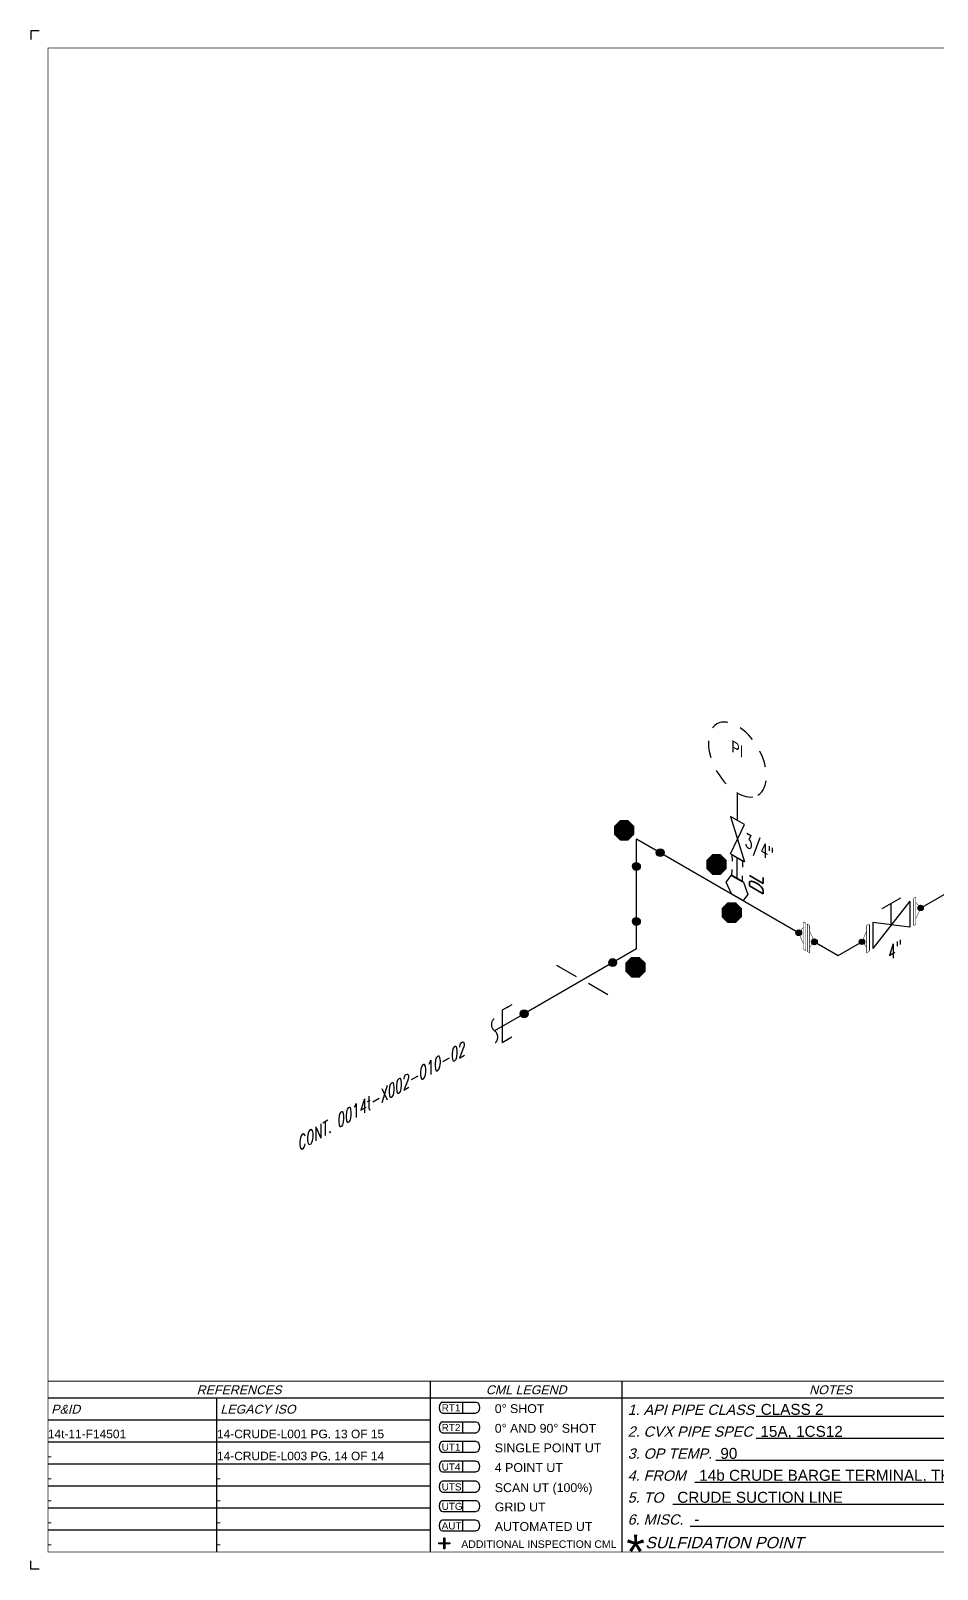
# Model space of a CAD drawing. Header units: inches. Extents: x 0.1 to 17.4, y 0.1 to 11.4.
# Drawn here: x 0.12 to 6.76, y 0.12 to 11.37 of the extents above; entities that cross this region are included whole.
import ezdxf
from ezdxf.enums import TextEntityAlignment as Align

# ---------------------------------------------------------------- set-up
doc = ezdxf.new("R2010")
doc.units = ezdxf.units.IN
doc.header["$MEASUREMENT"] = 0
doc.linetypes.add('HIDDEN2', pattern=[0.1875, 0.125, -0.0625])
for name, color, linetype in [('3', 1, 'Continuous'), ('BORDER', 3, 'Continuous'), ('BORDERTEXT', 7, 'Continuous'), ('COMP', 1, 'Continuous'), ('Continuation', 7, 'Continuous'), ('DL', 20, 'Continuous'), ('FITTINGS', 4, 'Continuous'), ('PART_PCML', 7, 'Continuous'), ('PIPE-ANNO', 150, 'HIDDEN2'), ('TEXT', 7, 'Continuous'), ('UNAS.PIPE', 251, 'Continuous'), ('WELD POINTS', 41, 'Continuous'), ('Welds', 7, 'Continuous')]:
    doc.layers.add(name, color=color, linetype=linetype)
doc.layers.add('PIPE', color=7, linetype='Continuous', lineweight=30)
doc.styles.add('FEASStandard', font='arial.ttf')
doc.styles.add('ISO30', font='simplex.shx', dxfattribs={"width": 0.85, "oblique": 30, "height": 0.075})
doc.styles.add('PART_Standard', font='romans', dxfattribs={"width": 0.8, "height": 0.09})
doc.styles.add('Richmond', font='arial.ttf')
doc.styles.add('SIMPLEX', font='ROMANS')
doc.styles.get("Standard").update_dxf_attribs({"font": 'arial.ttf'})
doc.dimstyles.new('Richmond', dxfattribs={"dimtxt": 0.18, "dimasz": 0.18, "dimexe": 0.18, "dimexo": 0.0625, "dimgap": 0.09, "dimtad": 0, "dimtih": 1, "dimtoh": 1, "dimdec": 4, "dimzin": 0, "dimdsep": 46, "dimtxsty": 'Richmond', "dimcen": 0.09, "dimadec": 0, "dimazin": 0, "dimtfac": 1, "dimtdec": 4, "dimtofl": 0, "dimtmove": 0, "dimatfit": 3, "dimfxl": 1, "dimtolj": 1, "dimtzin": 0, "dimarcsym": 0})

# ---------------------------------------------------------------- blocks, each defined once
blk = doc.blocks.new('Border')
h = blk.add_hatch(color=256)
h.dxf.hatch_style = 1
h.paths.add_polyline_path([(3.147, 0.317), (3.11, 0.317), (3.11, 0.31), (3.147, 0.31), (3.147, 0.273), (3.154, 0.273), (3.154, 0.31), (3.191, 0.31), (3.191, 0.317), (3.154, 0.317), (3.154, 0.354), (3.147, 0.354)])
blk.add_line((5.432, 1.244), (7.435, 1.244))
for points in [[(5.43, 1.083), (7.435, 1.083)], [(5.136, 0.922), (7.435, 0.922)], [(4.982, 0.762), (7.435, 0.762)], [(4.822, 0.601), (7.435, 0.601)], [(3.147, 0.317), (3.147, 0.354), (3.154, 0.354), (3.154, 0.317)], [(4.947, 0.44), (7.435, 0.44)], [(3.147, 0.31), (3.11, 0.31), (3.11, 0.317), (3.147, 0.317)], [(3.154, 0.31), (3.154, 0.273), (3.147, 0.273), (3.147, 0.31)], [(3.154, 0.317), (3.191, 0.317), (3.191, 0.31), (3.154, 0.31)]]:
    blk.add_lwpolyline(points)
at = {"layer": 'BORDER'}
for p, q in [((7.5, 1.375), (0.25, 1.375)), ((1.487, 0.25), (1.487, 1.375)), ((1.487, 1.214), (0.25, 1.214)), ((3.048, 1.214), (1.487, 1.214)), ((1.487, 1.054), (0.25, 1.054)), ((3.048, 1.054), (1.487, 1.054)), ((1.487, 0.893), (0.25, 0.893)), ((3.048, 0.893), (1.487, 0.893)), ((1.487, 0.732), (0.25, 0.732)), ((3.048, 0.732), (1.487, 0.732)), ((1.487, 0.571), (0.25, 0.571)), ((3.048, 0.571), (1.487, 0.571)), ((1.487, 0.411), (0.25, 0.411)), ((3.048, 0.411), (1.487, 0.411))]:
    blk.add_line(p, q, dxfattribs=at)
at = {"layer": 'BORDER', "const_width": 0.005}
blk.add_lwpolyline([(0.25, 0.25), (17.25, 0.25), (17.25, 11.25), (0.25, 11.25)], close=True, dxfattribs=at)
at = {"layer": 'BORDER', "const_width": 0.00833}
for points in [[(17.25, 1.5), (0.25, 1.5)], [(3.048, 0.25), (3.048, 1.5)], [(4.45, 0.25), (4.45, 1.5)]]:
    blk.add_lwpolyline(points, dxfattribs=at)
at = {"layer": 'BORDERTEXT', "color": 7, "linetype": 'Continuous'}
for p, q in [((3.137, 1.346), (3.383, 1.346)), ((3.137, 1.267), (3.383, 1.267)), ((3.137, 1.202), (3.383, 1.202)), ((3.137, 1.123), (3.383, 1.123))]:
    blk.add_line(p, q, dxfattribs=at)
at = {"layer": 'BORDERTEXT'}
for p, q in [((3.283, 1.346), (3.283, 1.267)), ((3.283, 1.202), (3.283, 1.123)), ((3.283, 1.059), (3.283, 0.98)), ((3.283, 1.059), (3.283, 0.98)), ((3.283, 0.915), (3.283, 0.836)), ((3.283, 0.915), (3.283, 0.836)), ((3.283, 0.768), (3.283, 0.689)), ((3.283, 0.768), (3.283, 0.689)), ((3.283, 0.626), (3.283, 0.548)), ((3.283, 0.626), (3.283, 0.548)), ((3.283, 0.483), (3.283, 0.405)), ((3.283, 0.483), (3.283, 0.405))]:
    blk.add_line(p, q, dxfattribs=at)
at = {"layer": 'BORDERTEXT', "color": 7}
for p, q in [((3.383, 1.059), (3.137, 1.059)), ((3.137, 0.98), (3.383, 0.98)), ((3.383, 0.915), (3.137, 0.915)), ((3.137, 0.836), (3.383, 0.836)), ((3.383, 0.768), (3.137, 0.768)), ((3.137, 0.689), (3.383, 0.689)), ((3.383, 0.626), (3.137, 0.626)), ((3.137, 0.548), (3.383, 0.548)), ((3.383, 0.483), (3.137, 0.483)), ((3.137, 0.405), (3.383, 0.405))]:
    blk.add_line(p, q, dxfattribs=at)
at = {"layer": 'BORDERTEXT'}
for centre in [(3.137, 1.307), (3.137, 1.163), (3.137, 1.02), (3.137, 0.876), (3.137, 0.729), (3.137, 0.587), (3.137, 0.444)]:
    blk.add_ellipse(centre, major_axis=(0, -0.0394), ratio=0.624439, start_param=3.141593, end_param=6.283185, dxfattribs=at)
at = {"layer": 'BORDERTEXT', "extrusion": (0, 0, -1)}
for centre in [(3.383, 1.307), (3.383, 1.163), (3.383, 1.02), (3.383, 0.876), (3.383, 0.729), (3.383, 0.587), (3.383, 0.444)]:
    blk.add_ellipse(centre, major_axis=(0, -0.0394), ratio=0.624439, start_param=3.141593, end_param=6.283185, dxfattribs=at)
at = {"layer": 'BORDERTEXT', "style": 'FEASStandard', "oblique": 15}
for s, p in [('REFERENCES', (1.649, 1.437)), ('CML LEGEND', (3.749, 1.437)), ('NOTES', (5.975, 1.437))]:
    blk.add_text(s, height=0.065, dxfattribs=at).set_placement(p, align=Align.MIDDLE)
for s, p in [('P&ID', (0.275, 1.295)), ('LEGACY ISO', (1.512, 1.295))]:
    blk.add_text(s, height=0.065, dxfattribs=at).set_placement(p, align=Align.MIDDLE_LEFT)
at = {"layer": 'BORDERTEXT', "style": 'FEASStandard'}
for s, height, p in [('RT1', 0.0518, (3.131, 1.279)), ('0%%D SHOT', 0.0648, (3.519, 1.267)), ('RT2', 0.0518, (3.131, 1.135)), ('0%%D AND 90%%D SHOT', 0.0648, (3.519, 1.123)), ('UT1', 0.0518, (3.131, 0.992)), ('SINGLE POINT UT', 0.0648, (3.519, 0.98)), ('4 POINT UT', 0.0648, (3.519, 0.836)), ('UT4', 0.0518, (3.131, 0.847)), ('UTS', 0.0518, (3.131, 0.701)), ('SCAN UT (100%%%)', 0.0648, (3.519, 0.689)), ('UTG', 0.0518, (3.131, 0.559)), ('GRID UT', 0.0648, (3.519, 0.548)), ('AUT', 0.0518, (3.131, 0.416)), ('AUTOMATED UT', 0.0648, (3.519, 0.405)), ('ADDITIONAL INSPECTION CML', 0.055, (3.274, 0.281))]:
    blk.add_text(s, height=height, dxfattribs=at).set_placement(p)
at = {"layer": 'BORDERTEXT', "style": 'FEASStandard', "oblique": 15}
for s, height, p in [('1. API PIPE CLASS', 0.075, (4.491, 1.254)), ('2. CVX PIPE SPEC', 0.075, (4.491, 1.094)), ('3. OP TEMP.', 0.075, (4.491, 0.933)), ('4. FROM ', 0.075, (4.491, 0.772)), ('5. TO ', 0.075, (4.491, 0.612)), ('6. MISC. ', 0.075, (4.491, 0.451)), ('SULFIDATION POINT', 0.08333, (4.619, 0.278))]:
    blk.add_text(s, height=height, dxfattribs=at).set_placement(p)
at = {"layer": 'BORDERTEXT', "insert": (4.481, 0.378), "char_height": 0.25, "attachment_point": 1, "style": 'FEASStandard'}
blk.add_mtext('*', dxfattribs=at)
blk = doc.blocks.new('BORDER TEXT')
at = {"layer": 'BORDERTEXT'}
for tag, p, height, style in [('API_PIPE_CLASS', (5.464, 1.254), 0.08, 'Richmond'), ('MATERIAL1', (12.263, 1.211), 0.08, 'Richmond'), ('P&ID_#1', (0.25, 1.083), 0.0625, 'FEASStandard'), ('LINE_#1', (1.487, 1.083), 0.0625, 'FEASStandard'), ('CVX_PIPE_SPEC', (5.462, 1.093), 0.08, 'Richmond'), ('OP_TEMP', (5.169, 0.932), 0.08, 'Richmond'), ('MATERIAL2', (12.263, 1.04), 0.08, 'Richmond'), ('P&ID_#2', (0.25, 0.922), 0.0625, 'FEASStandard'), ('LINE_#2', (1.487, 0.922), 0.0625, 'FEASStandard'), ('MATERIAL3', (12.263, 0.868), 0.08, 'Richmond'), ('P&ID_#3', (0.25, 0.762), 0.0625, 'FEASStandard'), ('LINE_#3', (1.487, 0.762), 0.0625, 'FEASStandard'), ('FROM', (5.015, 0.772), 0.08, 'Richmond'), ('TO', (4.854, 0.611), 0.08, 'Richmond'), ('MATERIAL4', (12.263, 0.696), 0.08, 'Richmond'), ('P&ID_#4', (0.25, 0.601), 0.0625, 'FEASStandard'), ('LINE_#4', (1.487, 0.601), 0.0625, 'FEASStandard'), ('MATERIAL5', (12.263, 0.525), 0.08, 'Richmond'), ('P&ID_#5', (0.25, 0.44), 0.0625, 'FEASStandard'), ('LINE_#5', (1.487, 0.44), 0.0625, 'FEASStandard'), ('MISC', (4.979, 0.451), 0.08, 'Richmond'), ('INSULATION', (12.928, 0.414), 0.0625, 'FEASStandard'), ('P&ID_#6', (0.25, 0.28), 0.0625, 'FEASStandard'), ('LINE_#6', (1.487, 0.28), 0.0625, 'FEASStandard'), ('PWHT', (12.928, 0.281), 0.0625, 'FEASStandard')]:
    blk.add_attdef(tag, p, '', height=height, dxfattribs=dict(at, style=style))
at = {"layer": 'BORDERTEXT', "style": 'FEASStandard'}
for tag, p in [('DR.BY', (11.075, 0.562)), ('DR.BY_DATE', (11.95, 0.562)), ('CHK_BY', (11.075, 0.354)), ('CHK._BY_DATE', (11.95, 0.354))]:
    blk.add_attdef(tag, text='', height=0.1, dxfattribs=at).set_placement(p, align=Align.MIDDLE_CENTER)
at = {"layer": 'BORDERTEXT', "style": 'PART_Standard', "width": 0.8}
for tag, p in [('PLANT_NUMBER', (13.938, 0.384)), ('SYSTEM_NUMBER', (14.812, 0.384)), ('CIRCUIT_NUMBER', (15.688, 0.384)), ('SHEET_NUMBER', (16.5, 0.384)), ('REVISION', (17.062, 0.384))]:
    blk.add_attdef(tag, text='', height=0.15, dxfattribs=at).set_placement(p, align=Align.MIDDLE_CENTER)
blk = doc.blocks.new('2_WELD_SINGLE_00')
at = {"linetype": 'ByBlock', "lineweight": -2}
h = blk.add_hatch(color=0, dxfattribs=at)
edge = h.paths.add_edge_path()
edge.add_arc((0, 0), 0.0286, 0, 360)
at = {"color": 0, "linetype": 'ByBlock', "lineweight": -2}
blk.add_circle((0, 0), 0.0286, dxfattribs=at)
blk = doc.blocks.new('*U16')
at = {"layer": 'WELD POINTS', "rotation": 150}
blk.add_blockref('2_WELD_SINGLE_00', (0.174, -0.1), dxfattribs=at)
at = {"layer": 'WELD POINTS'}
blk.add_blockref('2_WELD_SINGLE_00', (0, -0.201), dxfattribs=at)
blk = doc.blocks.new('3_VALVE_FLANGE_GATE_30')
at = {"color": 0, "linetype": 'ByBlock', "lineweight": -2}
blk.add_wipeout([(-0.162, -0.187), (-0.135, -0.172), (0, 0), (0.135, -0.016), (0.162, 0), (0.162, 0.187), (0.135, 0.172), (0, 0), (-0.135, 0.016), (-0.162, 0)], dxfattribs=at)
for p, q in [((0.135, 0.172), (-0.135, -0.172)), ((0.068, 0.195), (-0.068, 0.117)), ((0, 0), (0, 0.156)), ((0.135, 0.172), (0.135, -0.016)), ((0.162, 0.187), (0.162, 0)), ((-0.162, 0), (-0.162, -0.187)), ((-0.135, 0.016), (-0.135, -0.172)), ((0.135, -0.016), (-0.135, 0.016))]:
    blk.add_line(p, q, dxfattribs=at)
blk = doc.blocks.new('AM9A04')
at = {"linetype": 'Continuous', "const_width": 0.01}
blk.add_lwpolyline([(0, -0.289), (0, 0.289), (-0.05, 0.318), (-0.05, -0.26)], close=True, dxfattribs=at)
at = {"const_width": 0.01}
blk.add_lwpolyline([(-0.05, -0.144), (-0.15, 0.087), (-0.05, 0.202)], dxfattribs=at)
blk = doc.blocks.new('A09')
at = {"layer": 'Welds'}
h = blk.add_hatch(color=256, dxfattribs=at)
h.dxf.hatch_style = 1
h.paths.add_polyline_path([(-0.03, 0, 1), (0.03, 0, 1)])
blk.add_circle((0, 0), 0.03, dxfattribs=at)
blk = doc.blocks.new('*U32')
blk.add_wipeout([(-0.023, 0.113), (-0.023, 0.073), (-0.058, 0.033), (-0.023, -0.047), (-0.023, -0.087), (0.022, -0.113), (0.022, -0.073), (0.057, -0.033), (0.022, 0.047), (0.022, 0.087)])
at = {"linetype": 'Continuous', "const_width": 0.003}
blk.add_lwpolyline([(0.005, -0.103), (0.022, -0.113), (0.022, 0.087), (0.005, 0.097)], close=True, dxfattribs=at)
at = {"const_width": 0.003}
blk.add_lwpolyline([(0.022, 0.047), (0.057, -0.033), (0.022, -0.073)], dxfattribs=at)
at = {"xscale": 0.3466300616258731, "yscale": 0.3466300616258731, "zscale": 0.3466300616258731}
blk.add_blockref('AM9A04', (-0.006, 0.003), dxfattribs=at)
at = {"layer": 'Welds', "xscale": 0.7, "yscale": 0.7, "zscale": 0.7}
for p in [(-0.058, 0.033), (0.057, -0.033)]:
    blk.add_blockref('A09', p, dxfattribs=at)
blk = doc.blocks.new('*U31')
blk.add_wipeout([(-0.052, -0.03), (-0.017, -0.07), (-0.017, -0.11), (0, -0.1), (0, 0.1), (-0.017, 0.09), (-0.017, 0.05)]).dxf.layer = 'COMP'
at = {"layer": '3', "xscale": 0.65, "yscale": 0.65, "zscale": 0.65}
blk.add_blockref('A09', (-0.052, -0.03), dxfattribs=at)
at = {"layer": 'COMP', "xscale": -0.3466300616258731, "yscale": 0.3466300616258731, "zscale": 0.3466300616258731, "rotation": 180}
blk.add_blockref('AM9A04', (0, 0), dxfattribs=at)
blk = doc.blocks.new('1_Text_30')
at = {"layer": 'TEXT', "style": 'PART_Standard', "oblique": 30, "width": 0.8}
blk.add_attdef('TEXT', (0, 0), '', height=0.09, rotation=30, dxfattribs=at)
blk = doc.blocks.new('2_SOCKET_SINGLE_30')
at = {"color": 0, "linetype": 'ByBlock', "lineweight": -2}
for p, q in [((0, 0.063), (0.054, 0.094)), ((0, 0.063), (0, -0.063)), ((0, -0.063), (0.054, -0.031))]:
    blk.add_line(p, q, dxfattribs=at)
blk = doc.blocks.new('DL_Vert_30')
at = {"layer": 'DL', "style": 'ISO30', "oblique": 30, "width": 0.85}
blk.add_text('DL', height=0.1, rotation=90, dxfattribs=at).set_placement((0, 0))
blk = doc.blocks.new('1_Text_330')
at = {"layer": 'TEXT', "style": 'PART_Standard', "oblique": 330, "width": 0.8}
blk.add_attdef('3/4"', (0, 0), '', height=0.09, rotation=330, dxfattribs=at)
blk = doc.blocks.new('O-let 2')
at = {"layer": 'FITTINGS', "linetype": 'ByBlock'}
for p, q in [((11.097, 20.379), (11.136, 20.431)), ((11.136, 20.295), (11.097, 20.379)), ((11.224, 20.38), (11.136, 20.431)), ((11.224, 20.38), (11.257, 20.291)), ((11.223, 20.245), (11.136, 20.295)), ((11.257, 20.291), (11.223, 20.245))]:
    blk.add_line(p, q, dxfattribs=at)
blk = doc.blocks.new('1_ID-BUBBLE_INSTRUMENT_330')
at = {"color": 0, "linetype": 'ByBlock', "lineweight": -2, "extrusion": (0, 0, -1)}
blk.add_ellipse((0, 0), major_axis=(0.15, -0.26), ratio=0.57735, dxfattribs=at)
at = {"color": 0, "linetype": 'ByBlock', "lineweight": -2, "oblique": 330}
for tag, p in [('INST.TYPE', (0.019, 0.067)), ('NUM', (0.019, -0.094))]:
    blk.add_attdef(tag, text='', height=0.075, rotation=330, dxfattribs=at).set_placement(p, align=Align.MIDDLE_CENTER)
blk = doc.blocks.new('*U52')
at = {"layer": 'WELD POINTS'}
for p, rotation in [((0, 0.201), 180), ((-0.174, -0.1), 29.99999999999999)]:
    blk.add_blockref('2_WELD_SINGLE_00', p, dxfattribs=dict(at, rotation=rotation))
blk = doc.blocks.new('4_SUPPORT_I-BEAM_30')
at = {"color": 0, "linetype": 'ByBlock', "lineweight": -2}
for p, q in [((-0.044, 0.025), (-0.186, 0.107)), ((0.186, -0.107), (0.044, -0.025))]:
    blk.add_line(p, q, dxfattribs=at)
blk = doc.blocks.new('1_BREAK-PIPE_PIPE_00')
at = {"color": 0, "linetype": 'ByBlock', "lineweight": -2}
for centre, major_axis in [((0.03, -0.092), (0, 0.101)), ((-0.03, 0.092), (0, -0.101))]:
    blk.add_ellipse(centre, major_axis=major_axis, ratio=0.711978, start_param=0.427466, end_param=3.141593, dxfattribs=at)
blk = doc.blocks.new('1_Tilde_00')
at = {"layer": 'PIPE-ANNO', "xscale": -0.5000000000000001, "yscale": 0.5, "zscale": 0.5}
blk.add_blockref('1_BREAK-PIPE_PIPE_00', (0, 0), dxfattribs=at)
blk = doc.blocks.new('1_Cont_30')
at = {"layer": 'Continuation', "style": 'PART_Standard', "oblique": 30, "width": 0.8}
blk.add_attdef('CONT', (0, 0), '', height=0.09, rotation=30, dxfattribs=at)
blk = doc.blocks.new('PART_PCML')
blk.add_hatch(color=0).paths.add_polyline_path([(-0.07, -0.029), (-0.029, -0.07), (0.029, -0.07), (0.07, -0.029), (0.07, 0.029), (0.029, 0.07), (-0.029, 0.07), (-0.07, 0.029)])
at = {"color": 7, "const_width": 0.009}
blk.add_lwpolyline([(-0.07, 0.029), (-0.029, 0.07), (0.029, 0.07), (0.07, 0.029), (0.07, -0.029), (0.029, -0.07), (-0.029, -0.07), (-0.07, -0.029), (-0.07, 0.029), (-0.029, 0.07)], dxfattribs=at)
at = {"color": 18, "true_color": 0x000000}
blk.add_lwpolyline([(-0.029, 0.07), (-0.07, 0.029), (-0.07, -0.029), (-0.029, -0.07), (0.029, -0.07), (0.07, -0.029), (0.07, 0.029), (0.029, 0.07)], close=True, dxfattribs=at)
at = {"color": 7, "true_color": 0xffffff, "style": 'SIMPLEX', "width": 0.8, "flags": 1}
for tag, p in [('CIRCUIT', (-0.094, 0.089)), ('DM', (-0.053, -0.133)), ('TYPE', (-0.075, -0.204))]:
    blk.add_attdef(tag, p, '', height=0.0586, dxfattribs=at)
at = {"color": 7, "true_color": 0xffffff, "style": 'SIMPLEX', "width": 0.8}
blk.add_attdef('DMDISP', text='', height=0.0586, dxfattribs=at).set_placement((0, 0), align=Align.MIDDLE_CENTER)
blk = doc.blocks.new('*U57')
at = {"color": 20, "linetype": 'ByBlock', "ltscale": 0.7}
blk.add_line((0.054, 0.15), (0.054, -0.087), dxfattribs=at)
for points in [[(0.126, 0.191), (0.054, 0.15)], [(0.126, -0.046), (0.054, -0.087)]]:
    blk.add_leader(points, dimstyle='Richmond', override={"dimasz": 0.04, "dimgap": 0.09, "dimtad": 0}, dxfattribs=at)

msp = doc.modelspace()

# ---------------------------------------------------------------- linework, layer by layer
for p, q in [((0.125, 11.375), (0.125, 11.312)), ((0.187, 11.375), (0.125, 11.375)), ((0.125, 0.125), (0.125, 0.187)), ((0.187, 0.125), (0.125, 0.125))]:
    msp.add_line(p, q)
at = {"layer": 'FITTINGS', "linetype": 'ByBlock'}
for p, q in [((5.294, 5.599), (5.242, 5.629)), ((5.242, 5.629), (5.345, 5.297)), ((5.242, 5.356), (5.345, 5.57)), ((5.345, 5.57), (5.294, 5.599)), ((5.345, 5.297), (5.242, 5.356))]:
    msp.add_line(p, q, dxfattribs=at)
at = {"layer": 'PIPE'}
for p, q in [((6.031, 4.613), (8.944, 6.294)), ((5.294, 5.599), (5.294, 5.801)), ((4.555, 4.661), (4.555, 5.465)), ((4.555, 5.465), (6.031, 4.613)), ((4.555, 4.661), (3.734, 4.187))]:
    msp.add_line(p, q, dxfattribs=at)
at = {"layer": 'PIPE', "linetype": 'Continuous'}
msp.add_line((5.293, 5.174), (5.293, 5.326), dxfattribs=at)
at = {"layer": 'UNAS.PIPE'}
msp.add_line((3.734, 4.187), (3.518, 4.062), dxfattribs=at)

# ---------------------------------------------------------------- block references
at = {"layer": 'BORDER'}
msp.add_blockref('Border', (0, 0), dxfattribs=at)
at = {"layer": 'BORDERTEXT'}
ref = msp.add_blockref('BORDER TEXT', (0, 0), dxfattribs=at)
ref.add_attrib('MISC', '-', (4.979, 0.451), dxfattribs={"height": 0.08, "style": 'Richmond'})
ref.add_attrib('TO', 'CRUDE SUCTION LINE', (4.854, 0.611), dxfattribs={"height": 0.08, "style": 'Richmond'})
ref.add_attrib('FROM', '14b CRUDE BARGE TERMINAL, TK-807, TK-830, TK-831', (5.015, 0.772), dxfattribs={"height": 0.08, "style": 'Richmond'})
ref.add_attrib('OP_TEMP', '90', (5.169, 0.932), dxfattribs={"height": 0.08, "style": 'Richmond'})
ref.add_attrib('CVX_PIPE_SPEC', '15A, 1CS12', (5.462, 1.093), dxfattribs={"height": 0.08, "style": 'Richmond'})
ref.add_attrib('API_PIPE_CLASS', 'CLASS 2', (5.464, 1.254), dxfattribs={"height": 0.08, "style": 'Richmond'})
ref.add_attrib('LINE_#6', '-', (1.487, 0.28), dxfattribs={"height": 0.0625, "style": 'FEASStandard'})
ref.add_attrib('LINE_#5', '-', (1.487, 0.44), dxfattribs={"height": 0.0625, "style": 'FEASStandard'})
ref.add_attrib('LINE_#4', '-', (1.487, 0.601), dxfattribs={"height": 0.0625, "style": 'FEASStandard'})
ref.add_attrib('LINE_#3', '-', (1.487, 0.762), dxfattribs={"height": 0.0625, "style": 'FEASStandard'})
ref.add_attrib('LINE_#2', '14-CRUDE-L003 PG. 14 OF 14', (1.487, 0.922), dxfattribs={"height": 0.0625, "style": 'FEASStandard'})
ref.add_attrib('LINE_#1', '14-CRUDE-L001 PG. 13 OF 15', (1.487, 1.083), dxfattribs={"height": 0.0625, "style": 'FEASStandard'})
ref.add_attrib('P&ID_#6', '-', (0.25, 0.28), dxfattribs={"height": 0.0625, "style": 'FEASStandard'})
ref.add_attrib('P&ID_#5', '-', (0.25, 0.44), dxfattribs={"height": 0.0625, "style": 'FEASStandard'})
ref.add_attrib('P&ID_#4', '-', (0.25, 0.601), dxfattribs={"height": 0.0625, "style": 'FEASStandard'})
ref.add_attrib('P&ID_#3', '-', (0.25, 0.762), dxfattribs={"height": 0.0625, "style": 'FEASStandard'})
ref.add_attrib('P&ID_#2', '-', (0.25, 0.922), dxfattribs={"height": 0.0625, "style": 'FEASStandard'})
ref.add_attrib('P&ID_#1', '14t-11-F14501', (0.25, 1.083), dxfattribs={"height": 0.0625, "style": 'FEASStandard'})
at = {"layer": 'Continuation'}
msp.add_blockref('1_Cont_30', (2.084, 3.184), dxfattribs=at).add_auto_attribs({'CONT': 'CONT. 0014t-X002-010-02'})
at = {"layer": 'DL'}
for name, p in [('DL_Vert_30', (5.481, 5.049)), ('*U57', (3.518, 4.062))]:
    msp.add_blockref(name, p, dxfattribs=at)
at = {"layer": 'FITTINGS'}
for p, xscale, yscale, zscale, rotation in [((5.293, 5.326), 0.713168504377533, 0.713168504377533, 0.713168504377533, 240.0047239548921), ((5.293, 5.174), 0.7131685043775329, 0.7131685043775329, 0.7131685043775329, 60.00472395489211)]:
    msp.add_blockref('2_SOCKET_SINGLE_30', p, dxfattribs=dict(at, xscale=xscale, yscale=yscale, zscale=zscale, rotation=rotation))
for name, p in [('O-let 2', (-5.886, -15.231)), ('4_SUPPORT_I-BEAM_30', (4.16, 4.433))]:
    msp.add_blockref(name, p, dxfattribs=at)
at = {"layer": 'PART_PCML', "color": 13}
for p in [(4.465, 5.528), (5.141, 5.278), (5.252, 4.926), (4.548, 4.527)]:
    msp.add_blockref('PART_PCML', p, dxfattribs=at).add_auto_attribs({'DMDISP': '85A'})
at = {"layer": 'PIPE-ANNO'}
ref = msp.add_blockref('1_ID-BUBBLE_INSTRUMENT_330', (5.294, 6.046), dxfattribs=at)
ref.add_attrib('INST.TYPE', 'PI', dxfattribs={"layer": '0', "color": 0, "linetype": 'ByBlock', "lineweight": -2, "height": 0.075, "rotation": 330, "oblique": 330}).set_placement((5.312, 6.113), align=Align.MIDDLE_CENTER)
msp.add_blockref('1_Tilde_00', (3.518, 4.062), dxfattribs=at)
at = {"layer": 'TEXT'}
msp.add_blockref('1_Text_330', (5.35, 5.411), dxfattribs=at).add_auto_attribs({'3/4"': '3/4"'})
at = {"layer": 'WELD POINTS'}
for name, p in [('*U16', (4.555, 5.465)), ('*U52', (4.555, 4.661)), ('2_WELD_SINGLE_00', (3.734, 4.187))]:
    msp.add_blockref(name, p, dxfattribs=at)

# ---------------------------------------------------------------- next in the draw order: block references
at = {"layer": 'COMP'}
msp.add_blockref('*U32', (5.8, 4.746), dxfattribs=at)
at = {"layer": 'FITTINGS'}
msp.add_blockref('3_VALVE_FLANGE_GATE_30', (6.419, 4.837), dxfattribs=at)

# ---------------------------------------------------------------- next in the draw order: block references
at = {"layer": 'COMP', "ltscale": 0.65, "rotation": 180}
msp.add_blockref('*U31', (6.582, 4.931), dxfattribs=at)
at = {"layer": 'COMP', "ltscale": 0.65}
msp.add_blockref('*U31', (6.257, 4.743), dxfattribs=at)
at = {"layer": 'TEXT'}
msp.add_blockref('1_Text_30', (6.398, 4.574), dxfattribs=at).add_auto_attribs({'TEXT': '4"'})

doc.saveas('drawing.dxf')
